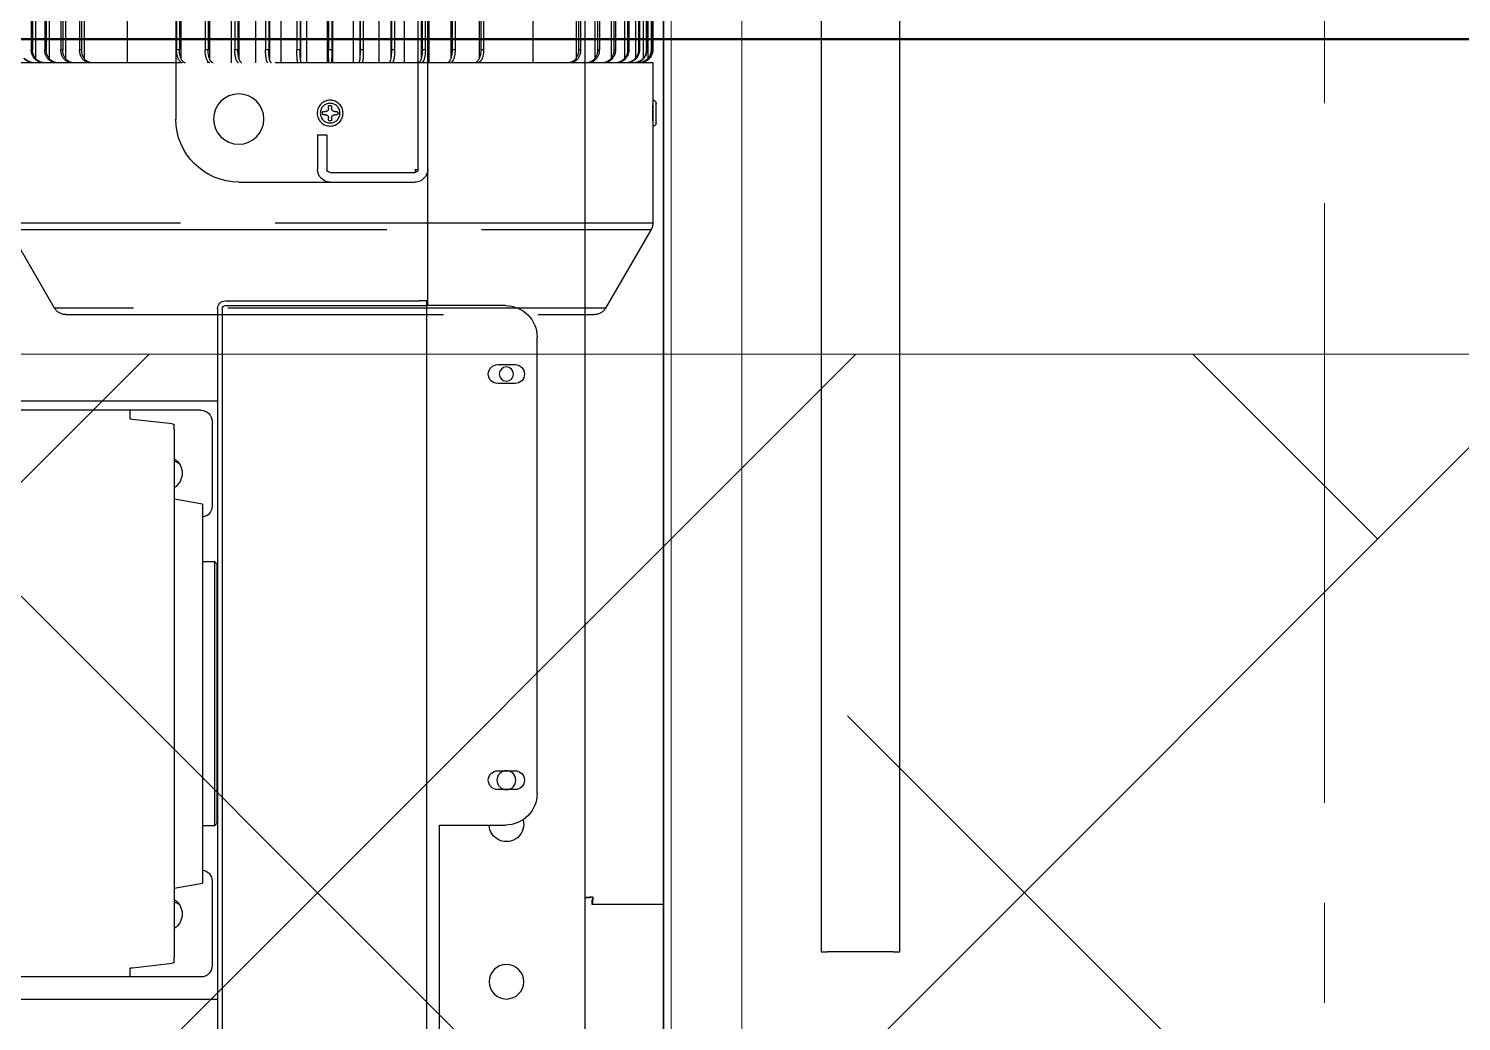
# Model space of a CAD drawing. Header units: millimetres. Extents: x 163705 to 1616509, y 81827 to 302547.
# Drawn here: x 249447.3 to 249902.3, y 147347.7 to 147663 of the extents above; entities that cross this region are included whole.
import ezdxf

# ---------------------------------------------------------------- set-up
doc = ezdxf.new("R2010")
doc.units = ezdxf.units.MM
doc.header["$LTSCALE"] = 10
doc.linetypes.add('ACAD_ISO02W100', pattern=[15, 12, -3])
doc.linetypes.add('CENTER2', pattern=[28.575, 19.05, -3.175, 3.175, -3.175])
for name, color, linetype, lineweight in [('1-中心线', 1, 'CENTER2', 0), ('1-填充', 8, 'Continuous', 18), ('1-虚线', 8, 'ACAD_ISO02W100', 0), ('1-设备轮廓', 2, 'Continuous', 18)]:
    doc.layers.add(name, color=color, linetype=linetype, lineweight=lineweight)

# ---------------------------------------------------------------- blocks, each defined once
blk = doc.blocks.new('A$C5A5F0ED2')
at = {"layer": '1-填充'}
h = blk.add_hatch(dxfattribs=at)
h.set_pattern_fill('ANSI38', color=256, scale=50)
h.paths.add_polyline_path([(100, 100), (5900, 100), (5900, 1900), (100, 1900)])
h.paths.add_polyline_path([(675, 1000.01, 1), (1325, 1000.01, 1)], flags=16)
h.paths.add_polyline_path([(3325, 1000, 0.677608), (2764.3, 776.23, 0.677608)], flags=16)
h.paths.add_polyline_path([(5325, 1000.01, 0.677608), (4764.3, 776.24, 0.677608)], flags=16)
for points in [[(0, 0), (6000, 0), (6000, 2000), (0, 2000)], [(100, 100), (5900, 100), (5900, 1900), (100, 1900)]]:
    blk.add_lwpolyline(points, close=True, dxfattribs=at)
blk = doc.blocks.new('A$C7121566b')
at = {"layer": '1-设备轮廓', "lineweight": 50, "ltscale": 5}
blk.add_lwpolyline([(4499.65, 7100.13), (47799.65, 7100.13)], dxfattribs=at)
blk.add_blockref('A$C5A5F0ED2', (34999.65, 5100.13))
blk = doc.blocks.new('A$Cb1654539')
at = {"lineweight": 25}
for p, q in [((-53.91, 342.03), (-68.34, 317.04)), ((121.13, 342.03), (-53.91, 342.03)), ((-50.36, 344.08), (117.58, 344.08)), ((135.56, 317.04), (121.13, 342.03)), ((136.11, 314.99), (-68.89, 314.99)), ((-68.34, 317.04), (135.56, 317.04)), ((136.11, 284.13), (136.11, 314.99)), ((33.12, 282.25), (33.12, 281.56)), ((33.85, 282.49), (33.36, 282.49)), ((34.1, 281.56), (34.1, 282.25)), ((136.15, 275.98), (136.15, 284.18)), ((137.13, 283.2), (137.13, 276.97)), ((31.2, 280.33), (31.2, 279.84)), ((32.13, 280.58), (31.44, 280.58)), ((31.44, 279.59), (32.13, 279.59)), ((33.12, 278.61), (33.12, 277.92)), ((33.36, 277.67), (33.85, 277.67)), ((34.1, 277.92), (34.1, 278.61)), ((35.77, 280.58), (35.08, 280.58)), ((35.08, 279.59), (35.77, 279.59)), ((36.02, 279.84), (36.02, 280.33)), ((136.11, 264.08), (136.11, 275.98)), ((136.11, 264.08), (-68.89, 264.08)), ((-30.87, 206.48), (-30.87, 264.08)), ((-5.33, 263.53), (-5.33, 264.08)), ((2.16, 196.97), (2.16, 264.08)), ((9.95, 196.97), (9.95, 264.08)), ((17.97, 196.97), (17.97, 264.08)), ((26.14, 196.97), (26.14, 264.08)), ((32.83, 264.08), (32.83, 196.97)), ((34.38, 196.97), (34.38, 264.08)), ((41.07, 264.08), (41.07, 196.97)), ((49.24, 264.08), (49.24, 196.97)), ((57.26, 264.08), (57.26, 196.97)), ((65.05, 264.08), (65.05, 196.97)), ((72.54, 264.08), (72.54, 263.53)), ((98.08, 264.08), (98.08, 206.48)), ((-60.89, 259.98), (-61.29, 259.98)), ((-61.29, 75.7), (-61.29, 259.98)), ((-60.89, 75.7), (-60.89, 259.98)), ((-59.95, 72.99), (-59.95, 262.7)), ((-56.55, 259.98), (-57.03, 259.98)), ((-57.03, 75.7), (-57.03, 259.98)), ((-56.55, 75.7), (-56.55, 259.98)), ((-55.64, 72.99), (-55.64, 262.7)), ((-51.9, 75.7), (-51.9, 259.98)), ((-51.33, 259.98), (-51.9, 259.98)), ((-51.33, 75.7), (-51.33, 259.98)), ((-50.48, 72.99), (-50.48, 262.7)), ((-45.3, 259.98), (-45.95, 259.98)), ((-45.95, 75.7), (-45.95, 259.98)), ((-45.3, 75.7), (-45.3, 259.98)), ((-44.51, 72.99), (-44.51, 262.7)), ((-15.16, 194.25), (-15.16, 259.98)), ((-14.26, 259.98), (-15.16, 259.98)), ((-14.26, 195.19), (-14.26, 259.98)), ((-13.77, 195.58), (-13.77, 262.7)), ((-6.09, 196.97), (-6.09, 259.98)), ((-5.14, 259.98), (-6.09, 259.98)), ((-5.14, 196.97), (-5.14, 259.98)), ((-4.75, 196.97), (-4.75, 262.7)), ((4.34, 259.98), (3.36, 259.98)), ((3.36, 196.97), (3.36, 259.98)), ((4.34, 196.97), (4.34, 259.98)), ((4.64, 196.97), (4.64, 262.7)), ((14.11, 259.98), (13.11, 259.98)), ((13.11, 196.97), (13.11, 259.98)), ((14.11, 196.97), (14.11, 259.98)), ((14.31, 196.97), (14.31, 262.7)), ((23.05, 196.97), (23.05, 259.98)), ((24.07, 259.98), (23.05, 259.98)), ((24.07, 196.97), (24.07, 259.98)), ((24.17, 196.97), (24.17, 262.7)), ((33.1, 262.7), (33.1, 259.98)), ((34.12, 259.98), (33.1, 259.98)), ((33.1, 196.97), (33.1, 259.98)), ((34.12, 259.98), (34.12, 262.7)), ((34.12, 196.97), (34.12, 259.98)), ((43.04, 196.97), (43.04, 262.7)), ((44.16, 259.98), (43.14, 259.98)), ((43.14, 196.97), (43.14, 259.98)), ((44.16, 196.97), (44.16, 259.98)), ((52.9, 196.97), (52.9, 262.7)), ((53.1, 196.97), (53.1, 259.98)), ((54.11, 259.98), (53.1, 259.98)), ((54.11, 196.97), (54.11, 259.98)), ((62.57, 196.97), (62.57, 262.7)), ((62.87, 196.97), (62.87, 259.98)), ((63.85, 259.98), (62.87, 259.98)), ((63.85, 196.97), (63.85, 259.98)), ((71.97, 196.97), (71.97, 262.7)), ((72.36, 196.97), (72.36, 259.98)), ((73.31, 259.98), (72.36, 259.98)), ((73.31, 196.97), (73.31, 259.98)), ((80.99, 195.58), (80.99, 262.7)), ((81.47, 195.19), (81.47, 259.98)), ((82.38, 259.98), (81.47, 259.98)), ((82.38, 194.25), (82.38, 259.98)), ((111.72, 72.99), (111.72, 262.7)), ((113.17, 259.98), (112.52, 259.98)), ((112.52, 75.7), (112.52, 259.98)), ((113.17, 75.7), (113.17, 259.98)), ((117.7, 72.99), (117.7, 262.7)), ((118.55, 75.7), (118.55, 259.98)), ((119.12, 259.98), (118.55, 259.98)), ((119.12, 75.7), (119.12, 259.98)), ((122.86, 72.99), (122.86, 262.7)), ((123.76, 75.7), (123.76, 259.98)), ((124.25, 259.98), (123.76, 259.98)), ((124.25, 75.7), (124.25, 259.98)), ((127.16, 72.99), (127.16, 262.7)), ((128.11, 75.7), (128.11, 259.98)), ((128.5, 259.98), (128.11, 259.98)), ((128.5, 75.7), (128.5, 259.98)), ((130.56, 72.99), (130.56, 262.7)), ((131.55, 75.7), (131.55, 259.98)), ((131.84, 259.98), (131.55, 259.98)), ((131.84, 75.7), (131.84, 259.98)), ((133.03, 72.99), (133.03, 262.7)), ((134.24, 259.98), (134.04, 259.98)), ((134.04, 75.7), (134.04, 259.98)), ((134.24, 75.7), (134.24, 259.98)), ((134.54, 72.99), (134.54, 262.7)), ((135.08, 262.09), (135.08, 262.7)), ((135.56, 75.7), (135.56, 259.98)), ((135.66, 259.98), (135.56, 259.98)), ((135.66, 75.7), (135.66, 259.98)), ((136.11, 75.7), (136.11, 259.98))]:
    blk.add_line(p, q, dxfattribs=at)
for radius in [4.1, 3.12]:
    blk.add_circle((33.61, 280.08), radius, dxfattribs=at)
for centre, radius, start, end in [((-50.36, 339.98), 4.1, 90, 150), ((117.58, 339.98), 4.1, 30, 90), ((132.01, 314.99), 4.1, 0, 30), ((33.36, 282.25), 0.246, 90, 180), ((33.85, 282.25), 0.246, 0, 90), ((136.15, 283.2), 0.984, 0, 90), ((31.44, 280.33), 0.246, 90, 180), ((31.44, 279.84), 0.246, 180, 270), ((32.13, 281.56), 0.984, 270, 0), ((32.13, 278.61), 0.984, 0, 90), ((33.36, 277.92), 0.246, 180, 270), ((33.85, 277.92), 0.246, 270, 0), ((35.08, 281.56), 0.984, 180, 270), ((35.08, 278.61), 0.984, 90, 180), ((35.77, 280.33), 0.246, 0, 90), ((35.77, 279.84), 0.246, 270, 0), ((136.15, 276.97), 0.984, 270, 0), ((132.01, 259.98), 4.1, 41.4096, 90), ((-56.99, 260), 4.3, 141.2284, 180.2739), ((-56.6, 260), 4.3, 141.2284, 180.2739), ((-52.6, 260.01), 4.43, 142.7264, 180.4035), ((-52.12, 260.01), 4.43, 142.7264, 180.4035), ((-47.3, 260.03), 4.6, 144.5687, 180.539), ((-46.73, 260.03), 4.6, 144.5687, 180.539), ((-41.11, 260.04), 4.84, 146.7586, 180.6678), ((-40.46, 260.04), 4.84, 146.7586, 180.6678), ((-7.92, 260.09), 7.24, 158.9316, 180.8635), ((-7.02, 260.09), 7.24, 158.9316, 180.8635), ((2.65, 260.1), 8.74, 162.7549, 180.7847), ((3.6, 260.1), 8.74, 162.7549, 180.7847), ((14.7, 260.11), 11.34, 166.8282, 180.6492), ((15.68, 260.11), 11.34, 166.8282, 180.6492), ((29.77, 260.12), 16.66, 171.1015, 180.4641), ((30.77, 260.12), 16.66, 171.1015, 180.4641), ((55.95, 260.12), 32.9, 175.5147, 180.242), ((56.97, 260.12), 32.9, 175.5147, 180.242), ((10.24, 260.12), 32.9, 359.758, 4.4853), ((11.26, 260.12), 32.9, 359.758, 4.4853), ((36.44, 260.12), 16.66, 359.5359, 8.8985), ((37.45, 260.12), 16.66, 359.5359, 8.8985), ((51.54, 260.11), 11.34, 359.3508, 13.1718), ((52.52, 260.11), 11.34, 359.3508, 13.1718), ((63.62, 260.1), 8.74, 359.2153, 17.2451), ((64.56, 260.1), 8.74, 359.2153, 17.2451), ((74.23, 260.09), 7.24, 359.1365, 21.0684), ((75.14, 260.09), 7.24, 359.1365, 21.0684), ((107.67, 260.04), 4.84, 359.3322, 33.2414), ((108.32, 260.04), 4.84, 359.3322, 33.2414), ((113.95, 260.03), 4.6, 359.461, 35.4313), ((114.52, 260.03), 4.6, 359.461, 35.4313), ((119.34, 260.01), 4.43, 359.5965, 37.2736), ((119.82, 260.01), 4.43, 359.5965, 37.2736), ((123.81, 260), 4.3, 359.7261, 38.7716), ((124.2, 260), 4.3, 359.7261, 38.7716), ((127.34, 260), 4.21, 359.839, 39.9301), ((127.64, 260), 4.21, 359.839, 39.9301), ((129.89, 259.99), 4.15, 359.9262, 40.7535), ((130.09, 259.99), 4.15, 359.9262, 40.7535), ((131.45, 259.99), 4.11, 359.9812, 41.2458), ((131.55, 259.99), 4.11, 359.9812, 41.2458), ((132.01, 259.98), 4.1, 0, 41.4096)]:
    blk.add_arc(centre, radius, start, end, dxfattribs=at)
for centre, ratio, start_param, end_param in [((-60.72, 259.98), 0.952542, 0, 0.848062), ((-60.39, 259.98), 0.961339, 0, 0.848062), ((-57.52, 259.98), 0.918081, 0, 0.848062), ((-57.09, 259.98), 0.929678, 0, 0.848062), ((-53.44, 259.98), 0.874779, 0, 0.848062), ((-52.91, 259.98), 0.889064, 0, 0.848062), ((-48.52, 259.98), 0.823052, 0, 0.848062), ((-47.9, 259.98), 0.839887, 0, 0.848062), ((-42.81, 259.98), 0.763398, 0, 0.848062), ((-42.1, 259.98), 0.782622, 0, 0.848062), ((-13.27, 259.98), 0.458034, 0, 0.848062), ((-12.28, 259.98), 0.484759, 0, 0.848062), ((-4.56, 259.98), 0.368685, 0, 0.848062), ((-3.53, 259.98), 0.396682, 0, 0.848062), ((4.51, 259.98), 0.275786, 0, 0.848062), ((5.58, 259.98), 0.304784, 0, 0.848062), ((13.86, 259.98), 0.18023, 0, 0.848062), ((14.96, 259.98), 0.209951, 0, 0.848062), ((23.41, 259.98), 0.082939, 0, 0.848062), ((24.52, 259.98), 0.113096, 0, 0.848062), ((33.05, 259.98), 0.015152, 5.435123, 6.283185), ((34.17, 259.98), 0.015152, 0, 0.848062), ((42.7, 259.98), 0.113096, 5.435123, 6.283185), ((43.81, 259.98), 0.082939, 5.435123, 6.283185), ((52.26, 259.98), 0.209951, 5.435123, 6.283185), ((53.35, 259.98), 0.18023, 5.435123, 6.283185), ((61.64, 259.98), 0.304784, 5.435123, 6.283185), ((62.71, 259.98), 0.275786, 5.435123, 6.283185), ((70.75, 259.98), 0.396682, 5.435123, 6.283185), ((71.78, 259.98), 0.368685, 5.435123, 6.283185), ((79.5, 259.98), 0.484759, 5.435123, 6.283185), ((80.49, 259.98), 0.458034, 5.435123, 6.283185), ((109.32, 259.98), 0.782622, 5.435123, 6.283185), ((110.03, 259.98), 0.763398, 5.435123, 6.283185), ((115.11, 259.98), 0.839887, 5.435123, 6.283185), ((115.74, 259.98), 0.823052, 5.435123, 6.283185), ((120.13, 259.98), 0.889064, 5.435123, 6.283185), ((120.65, 259.98), 0.874779, 5.435123, 6.283185), ((124.3, 259.98), 0.929678, 5.435123, 6.283185), ((124.73, 259.98), 0.918081, 5.435123, 6.283185), ((127.61, 259.98), 0.961339, 5.435123, 6.283185), ((127.93, 259.98), 0.952542, 5.435123, 6.283185), ((130.01, 259.98), 0.983741, 5.435123, 6.283185), ((130.23, 259.98), 0.977829, 5.435123, 6.283185), ((131.48, 259.98), 0.99667, 5.435123, 6.283185), ((131.59, 259.98), 0.9937, 5.435123, 6.283185)]:
    blk.add_ellipse(centre, major_axis=(0, 4.1), ratio=ratio, start_param=start_param, end_param=end_param, dxfattribs=at)
blk.add_open_spline([(136.11, 275.98), (136.11, 276.03), (136.1, 276.12), (136.08, 276.83), (136.05, 277.87), (136.03, 279.17), (136.02, 280.57), (136.04, 281.91), (136.07, 283.06), (136.09, 283.84), (136.11, 284.21), (136.11, 284.15), (136.11, 284.13)], degree=3, knots=[0, 0, 0, 0, 0.880637, 1.761257, 2.642319, 3.52367, 4.40454, 5.28491, 6.165541, 7.046787, 7.928042, 8.20633, 8.20633, 8.20633, 8.20633], dxfattribs=at)
blk = doc.blocks.new('A$Ce0621208')
for p, q in [((1899.79, 815.05), (-1114.06, 815.05)), ((1899.79, 812.55), (-1114.06, 812.55)), ((-954.06, 790.05), (1649.79, 790.05))]:
    blk.add_line(p, q)
at = {"layer": '1-中心线'}
blk.add_line((-1187.96, 605.05), (1951.97, 605.05), dxfattribs=at)
blk = doc.blocks.new('G$C126DDED6')
at = {"rotation": 90}
blk.add_blockref('A$Ce0621208', (1640.05, 2164.12), dxfattribs=at)
at = {"layer": '1-虚线'}
blk.add_blockref('A$Cb1654539', (685.59, 1238.98), dxfattribs=at)
blk = doc.blocks.new('11')
at = {"lineweight": 25}
for p, q in [((2074.49, -841.32), (2074.49, -1002.57)), ((2264.49, -841.32), (2264.49, -1002.57)), ((2077.49, -974.85), (2077.49, -916.85)), ((2257.49, -974.85), (2257.49, -916.85)), ((2080.25, -974.85), (2077.49, -974.85)), ((2077.49, -997.25), (2077.49, -974.85)), ((2081.84, -988.17), (2080.43, -975.53)), ((2254.54, -975.53), (2253.13, -988.17)), ((2257.49, -974.85), (2254.73, -974.85)), ((2257.49, -997.25), (2257.49, -974.85)), ((1901.99, -989.32), (1984.99, -989.32)), ((2083.58, -988.85), (2082.03, -988.85)), ((2083.58, -988.85), (2094.02, -988.85)), ((2094.02, -988.85), (2104.45, -988.85)), ((2104.45, -988.85), (2106.57, -988.85)), ((2107.29, -997.85), (2105.69, -988.85)), ((2106.57, -988.85), (2228.41, -988.85)), ((2229.29, -988.85), (2227.69, -997.85)), ((2228.41, -988.85), (2230.53, -988.85)), ((2230.53, -988.85), (2240.96, -988.85)), ((2240.96, -988.85), (2251.39, -988.85)), ((2252.95, -988.85), (2251.39, -988.85)), ((2081.09, -1000.85), (2107.89, -1000.85)), ((2107.29, -997.85), (2120.54, -997.85)), ((2120.54, -997.85), (2214.43, -997.85)), ((2125.49, -997.85), (2125.49, -1001.57)), ((2209.49, -1001.57), (2209.49, -997.85)), ((2214.43, -997.85), (2227.69, -997.85)), ((2227.09, -1000.85), (2253.89, -1000.85)), ((2042.74, -1005.07), (2042.74, -1066.57)), ((2044.24, -1005.07), (2044.24, -1066.57)), ((2045.24, -1002.57), (2393.24, -1002.57)), ((2045.24, -1004.07), (2393.24, -1004.07)), ((2125.49, -1001.57), (2126.27, -1002.35)), ((2125.49, -1001.57), (2209.49, -1001.57)), ((2126.27, -1002.35), (2208.71, -1002.35)), ((2150.03, -1002.35), (2150.03, -1002.57)), ((2184.95, -1002.57), (2184.95, -1002.35)), ((2208.71, -1002.35), (2209.49, -1001.57)), ((2004.99, -1009.32), (2004.99, -1038.32)), ((1989.99, -1034.32), (2000.99, -1034.32)), ((1989.99, -1034.32), (1989.99, -1037.32)), ((1989.99, -1037.32), (2000.99, -1037.32)), ((2001.99, -1038.32), (2001.99, -1065.32)), ((2004.99, -1038.32), (2004.99, -1065.32)), ((2000.99, -1066.32), (1885.99, -1066.32)), ((2000.99, -1069.32), (1885.99, -1069.32)), ((2000.99, -1065.32), (2000.99, -1066.32)), ((2000.99, -1065.32), (2001.99, -1065.32)), ((2044.24, -1069.32), (2000.99, -1069.32)), ((2042.74, -1069.07), (2042.74, -1066.57)), ((2044.24, -1069.07), (2042.74, -1069.07)), ((2044.24, -1066.57), (2044.24, -1069.07)), ((2394.24, -1069.07), (2044.24, -1069.07)), ((2044.24, -1070.07), (2044.24, -1069.07)), ((2044.24, -1094.07), (2044.24, -1070.07)), ((2359.24, -1073.07), (2209.24, -1073.07)), ((2209.24, -1073.07), (2209.24, -1094.07)), ((2062.99, -1091.57), (2062.99, -1097.07)), ((2068.99, -1097.07), (2068.99, -1091.57)), ((2191.99, -1091.57), (2191.99, -1097.07)), ((2197.99, -1097.07), (2197.99, -1091.57)), ((2199.24, -1104.07), (2054.24, -1104.07)), ((2232.28, -1119.32), (1780.99, -1119.32)), ((2232.28, -1119.32), (2232.28, -1120.82)), ((2309.49, -1119.32), (2232.28, -1119.32)), ((2234.49, -1121.53), (2232.99, -1121.53)), ((2234.49, -1144.32), (2234.49, -1121.53)), ((2334.49, -1144.32), (1780.99, -1144.32)), ((1790.99, -1194.32), (2249.49, -1194.32)), ((2249.49, -1194.32), (2249.49, -1196.32)), ((2249.49, -1217.32), (2249.49, -1196.32)), ((2249.49, -1219.32), (1456.99, -1219.32)), ((2249.49, -1217.32), (2249.49, -1219.32))]:
    blk.add_line(p, q, dxfattribs=at)
for centre, radius in [((1984.99, -1009.32), 8), ((2065.99, -1094.32), 2.25), ((2194.99, -1094.32), 3), ((2258.99, -1094.32), 5.5)]:
    blk.add_circle(centre, radius, dxfattribs=at)
for centre, radius, start, end in [((1984.99, -1009.32), 20, 0, 90), ((2097.49, -985.85), 5.5, 213.0557, 326.9443), ((2099.49, -987.32), 6, 194.7466, 210.1043), ((2237.49, -985.85), 5.5, 213.0557, 326.9443), ((2239.49, -987.32), 6, 194.7466, 210.1043), ((2081.09, -997.25), 3.6, 180, 270), ((2107.89, -997.25), 3.6, 270, 350.4059), ((2227.09, -997.25), 3.6, 189.5941, 270), ((2253.89, -997.25), 3.6, 270, 0), ((2045.24, -1005.07), 2.5, 90, 180), ((2045.24, -1005.07), 1, 90, 180), ((2000.99, -1038.32), 4, 0, 90), ((2000.99, -1038.32), 1, 0, 90), ((2000.99, -1065.32), 1, 270, 0), ((2000.99, -1065.32), 4, 270, 0), ((2065.99, -1091.57), 3, 0, 180), ((2194.99, -1091.57), 3, 0, 180), ((2208.99, -1094.32), 5.5, 254.85, 87.3947), ((2054.24, -1094.07), 10, 180, 270), ((2199.24, -1094.07), 10, 270, 0), ((2065.99, -1097.07), 3, 180, 0), ((2194.99, -1097.07), 3, 180, 0)]:
    blk.add_arc(centre, radius, start, end, dxfattribs=at)
for centre, start_param, end_param in [((2080.25, -977.17), 5.497787, 6.283185), ((2254.73, -977.17), 0, 0.785398), ((2082.03, -986.53), 2.356194, 3.141593), ((2252.95, -986.53), 3.141593, 3.926991)]:
    blk.add_ellipse(centre, major_axis=(0, 2.32), ratio=0.111632, start_param=start_param, end_param=end_param, dxfattribs=at)
for points in [[(2232.28, -1119.32), (2232.26, -1119.36), (2232.21, -1119.43), (2232.14, -1120.01), (2232.06, -1120.84), (2232.02, -1121.49), (2231.99, -1121.82)], [(2232.28, -1120.82), (2232.26, -1120.84), (2232.21, -1120.87), (2232.14, -1121.1), (2232.06, -1121.43), (2232.02, -1121.69), (2231.99, -1121.82)], [(2231.99, -1121.82), (2232.32, -1121.8), (2232.97, -1121.75), (2233.8, -1121.67), (2234.38, -1121.6), (2234.45, -1121.55), (2234.49, -1121.53)], [(2231.99, -1121.82), (2232.12, -1121.8), (2232.38, -1121.75), (2232.72, -1121.67), (2232.95, -1121.6), (2232.98, -1121.55), (2232.99, -1121.53)]]:
    blk.add_open_spline(points, degree=3, dxfattribs=at)
blk = doc.blocks.new('A$C790c3438')
at = {"xscale": -1, "rotation": 89.99999999999993}
blk.add_blockref('11', (3360.39, 10613.13), dxfattribs=at)
at = {"layer": '1-设备轮廓', "xscale": -1, "rotation": 180}
blk.add_blockref('G$C126DDED6', (3679.52, 10149.08), dxfattribs=at)

msp = doc.modelspace()

# ---------------------------------------------------------------- block references
for name, p in [('A$C790c3438', (245144.313, 139006.156)), ('A$C7121566b', (209928.183, 140559.499))]:
    msp.add_blockref(name, p)

doc.saveas('drawing.dxf')
